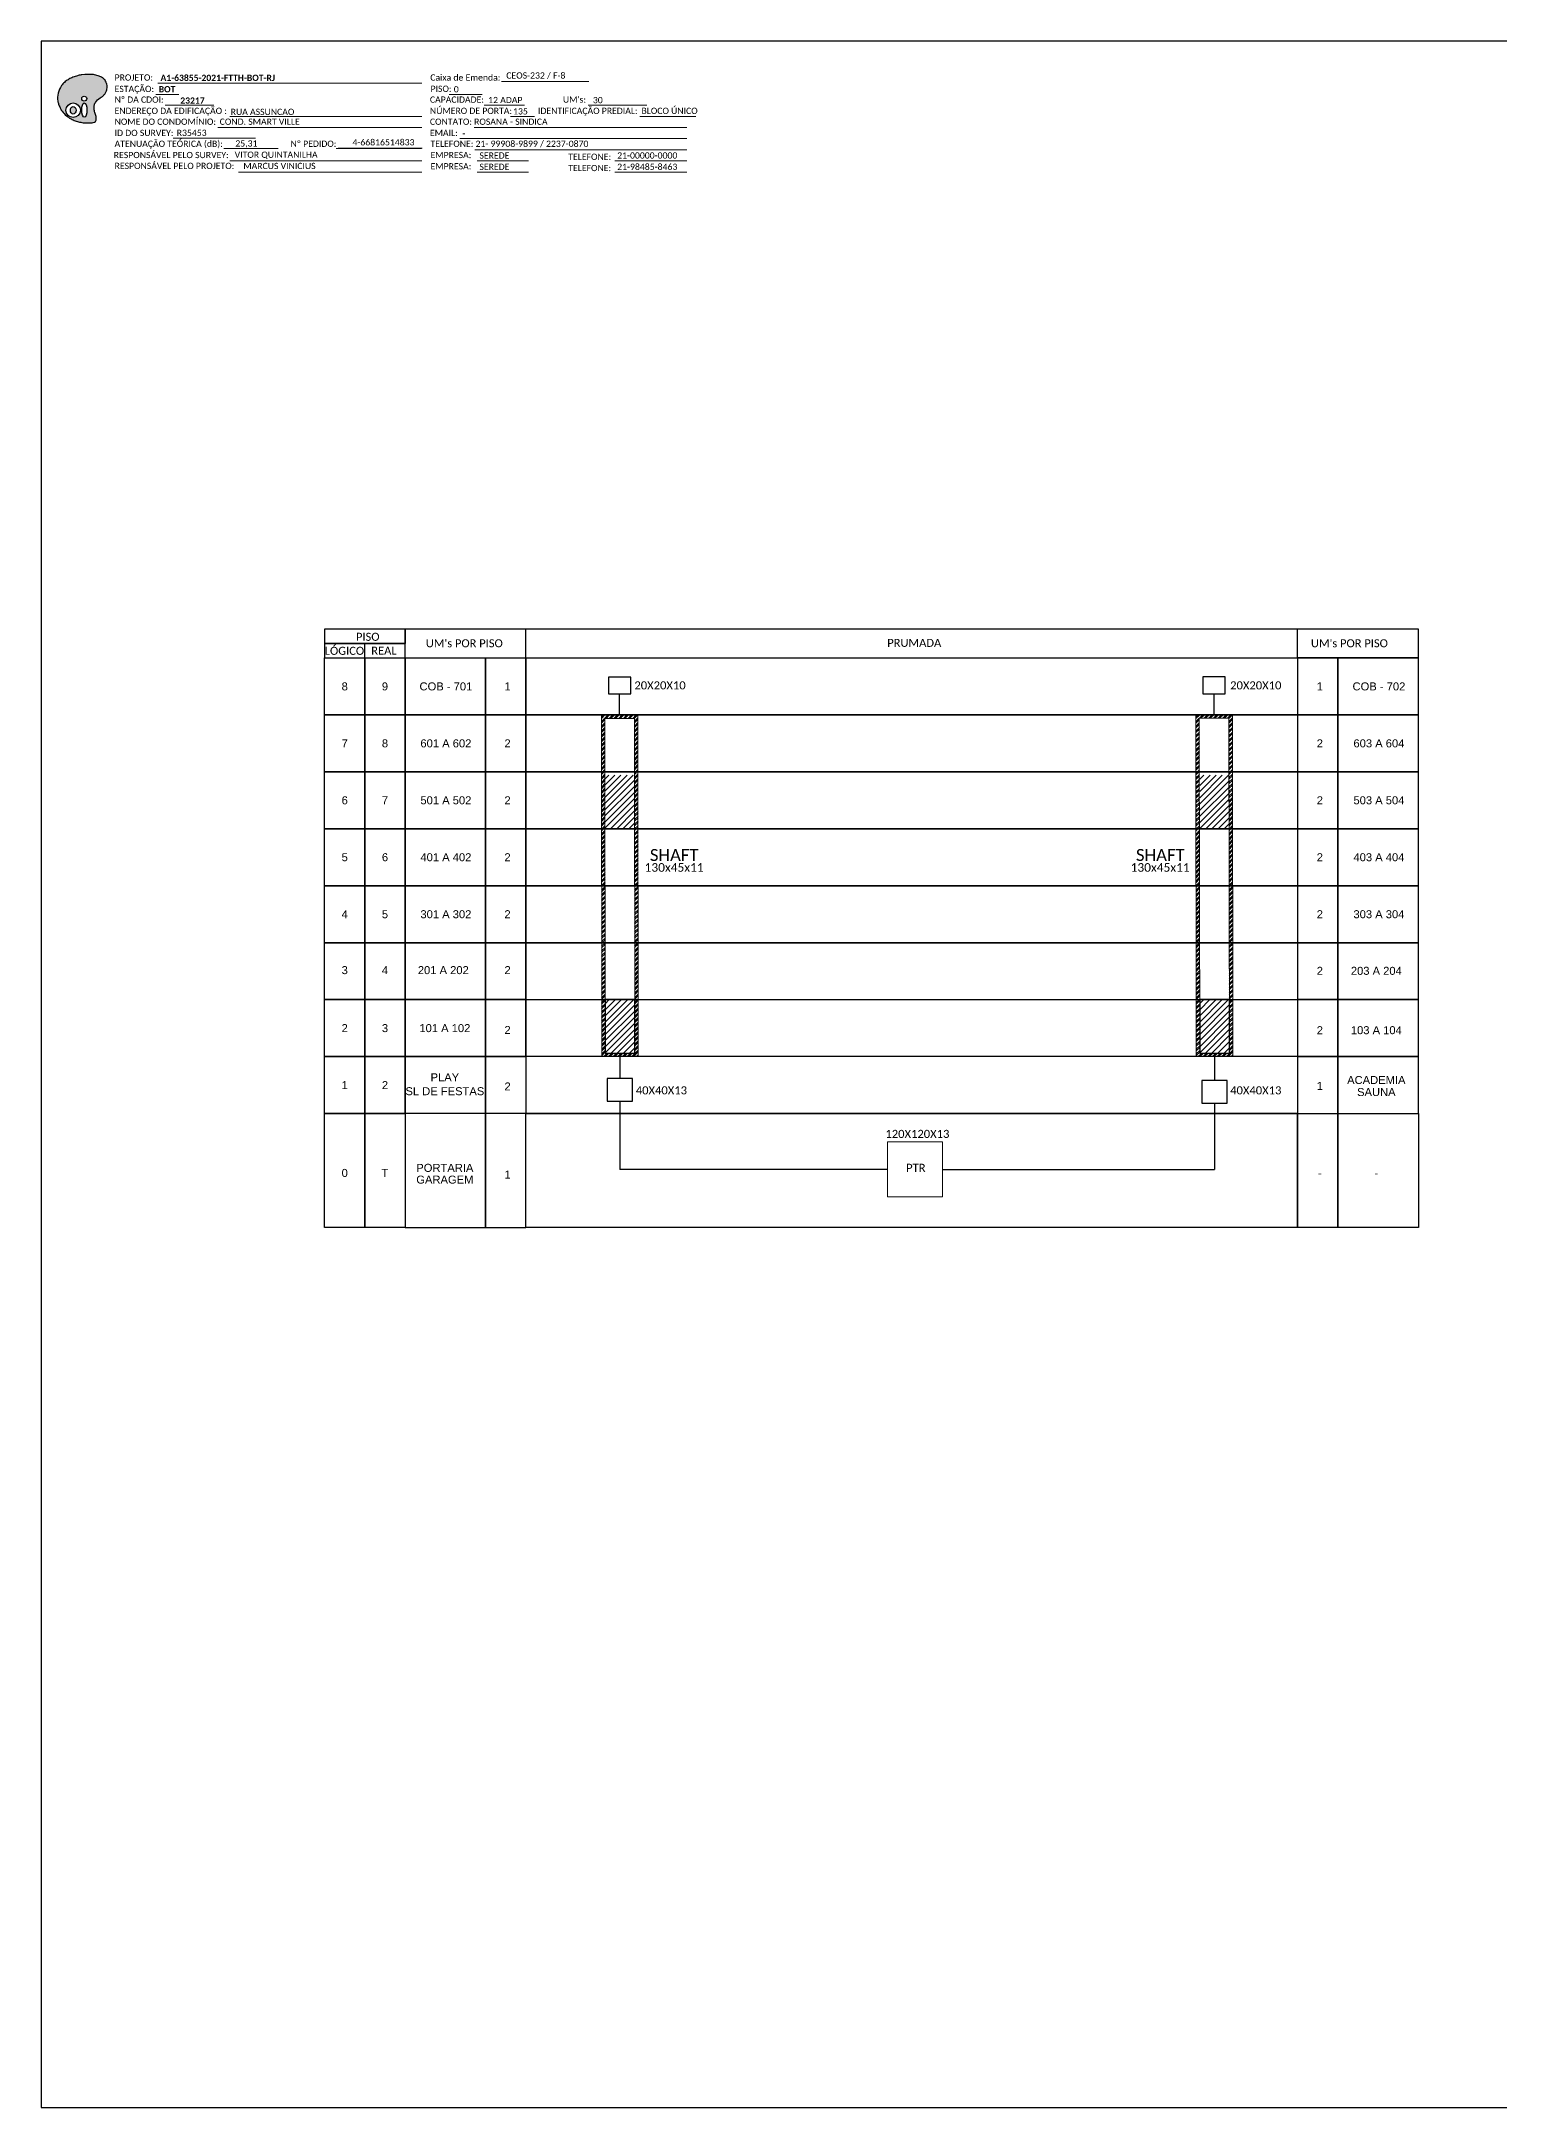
# Model space of a CAD drawing. Header units: inches. Extents: x 950 to 3755, y 850 to 1444.
# Drawn here: x 2916 to 3336, y 850 to 1444 of the extents above; entities that cross this region are included whole.
import ezdxf
from ezdxf.enums import TextEntityAlignment as Align

# ---------------------------------------------------------------- set-up
doc = ezdxf.new("R2010")
doc.units = ezdxf.units.IN
doc.header["$MEASUREMENT"] = 0
doc.styles.add('ARIAL', font='arial.ttf')
doc.styles.add('WMF-Calibri0', font='calibri.ttf')
doc.styles.add('WMF-Calibri1', font='calibrib.ttf')

# ---------------------------------------------------------------- blocks, each defined once
blk = doc.blocks.new('OI')
h = blk.add_hatch(color=40)
edge = h.paths.add_edge_path()
edge.add_spline(control_points=[(4.35, -0.67), (3.92, -0.99), (3.26, -1.5), (2.81, -2.59), (2.9, -3.5), (3.06, -4.27), (3.31, -4.85), (3.37, -5.39), (3.4, -5.88), (3.2, -6.4), (2.54, -6.61), (1.65, -6.63), (0.55, -6.67), (-0.56, -6.42), (-1.61, -6.14), (-2.77, -5.61), (-3.92, -4.77), (-4.89, -3.7), (-5.34, -2.65), (-5.6, -1.94), (-5.85, -0.96), (-5.71, 0.47), (-5.1, 2.02), (-4.14, 3.02), (-3.3, 3.61), (-2.37, 4.16), (-1.36, 4.44), (-0.56, 4.7), (0.79, 4.85), (2.24, 4.97), (3.79, 4.57), (4.67, 4.21), (5.44, 3.65), (5.76, 2.99), (6.03, 2.21), (6.01, 1.46), (5.72, 0.64), (5.31, 0.08), (4.88, -0.38), (4.51, -0.55), (4.35, -0.67)], knot_values=[0, 0, 0, 0, 1.60434, 2.417191, 3.427595, 4.282808, 4.776746, 5.304182, 5.888771, 6.258406, 6.858137, 7.79129, 8.986195, 10.124242, 11.187857, 12.242908, 13.953784, 15.414161, 16.515391, 17.349188, 17.675853, 19.552021, 21.515531, 22.568638, 23.63245, 24.621084, 25.782718, 26.745347, 27.142653, 29.870543, 31.004649, 31.921532, 32.709589, 33.801391, 34.042471, 35.192333, 35.971461, 36.628871, 37.254359, 37.836911, 37.836911, 37.836911, 37.836911], degree=3, periodic=0)
h.paths.add_polyline_path([(1.13, -0.87, -1), (-0.04, -0.87, -1)], flags=16)
edge = h.paths.add_edge_path(flags=16)
edge.add_ellipse((0.56, -3.59), major_axis=(-0.02, 1.71), ratio=0.361305, start_angle=0, end_angle=360)
h.paths.add_polyline_path([(-0.36, -3.62, -1), (-3.8, -3.62, -1)], flags=16)
edge = h.paths.add_edge_path(flags=0)
edge.add_ellipse((-2.08, -3.62), major_axis=(0, 0.885), ratio=0.758294, start_angle=0, end_angle=360)
at = {"color": 40}
for centre, radius in [((-2.08, -3.62), 1.72), ((0.54, -0.87), 0.587)]:
    blk.add_circle(centre, radius, dxfattribs=at)
blk.add_ellipse((-2.08, -3.62), major_axis=(0, 0.885), ratio=0.758294, start_param=-3.141592653589792, end_param=3.141592653589792, dxfattribs=at)
blk.add_ellipse((0.56, -3.59), major_axis=(-0.02, 1.71), ratio=0.361305, dxfattribs=at)
at = {"color": 40, "start_tangent": (-0.800898, -0.598801), "end_tangent": (-0.800898, -0.598801)}
blk.add_spline([(4.35, -0.67), (3.2, -1.78), (2.9, -2.54), (2.92, -3.55), (3.12, -4.38), (3.28, -4.85), (3.37, -5.37), (3.35, -5.95), (3.2, -6.29), (2.66, -6.55), (1.73, -6.63), (0.54, -6.62), (-0.58, -6.41), (-1.6, -6.11), (-2.56, -5.67), (-3.95, -4.67), (-4.89, -3.56), (-5.37, -2.56), (-5.64, -1.78), (-5.72, -1.46), (-5.63, 0.42), (-4.84, 2.22), (-4.13, 2.99), (-3.27, 3.62), (-2.4, 4.09), (-1.3, 4.47), (-0.37, 4.72), (0.02, 4.77), (2.75, 4.8), (3.85, 4.53), (4.69, 4.16), (5.31, 3.68), (5.85, 2.73), (5.93, 2.5), (5.94, 1.35), (5.67, 0.62), (5.29, 0.08), (4.84, -0.36), (4.35, -0.67)], degree=3, dxfattribs=at)

msp = doc.modelspace()

# ---------------------------------------------------------------- hatches: boundary and pattern name
h = msp.add_hatch()
h.set_pattern_fill('ANSI32', color=3, scale=0.1)
h.set_pattern_definition([(45, (-4561.9421, 3500.5084), (-0.67351921, 0.67351921), []), (45, (-4561.4931, 3500.5084), (-0.67351921, 0.67351921), [])])
h.paths.add_polyline_path([(3077.3, 1250.38), (3087.8, 1250.38), (3087.9, 1152.14), (3077.39, 1152.14)])
h.paths.add_polyline_path([(3078.3, 1249.38), (3086.8, 1249.38), (3086.9, 1153.14), (3078.39, 1153.14)], flags=16)
h = msp.add_hatch()
h.set_pattern_fill('ANSI32', color=3, scale=0.1)
h.set_pattern_definition([(45, (-4390.9963, 3500.5084), (-0.67351921, 0.67351921), []), (45, (-4390.5473, 3500.5084), (-0.67351921, 0.67351921), [])])
h.paths.add_polyline_path([(3248.21, 1250.42), (3258.71, 1250.42), (3258.84, 1152.14), (3248.34, 1152.14)])
h.paths.add_polyline_path([(3249.21, 1249.42), (3257.71, 1249.42), (3257.84, 1153.14), (3249.34, 1153.14)], flags=16)
h = msp.add_hatch()
h.set_pattern_fill('ANSI31', color=1, scale=10, style=0)
h.set_pattern_definition([(45, (1719.3785, 668.4787), (-0.8838835, 0.8838835), [])])
h.paths.add_polyline_path([(3086.72, 1233), (3078.24, 1233), (3078.24, 1217.63), (3086.74, 1217.63), (3086.74, 1219.28)])
h = msp.add_hatch()
h.set_pattern_fill('ANSI31', color=1, scale=10, style=0)
h.set_pattern_definition([(45, (1890.4972, 668.4787), (-0.8838835, 0.8838835), [])])
h.paths.add_polyline_path([(3257.84, 1233), (3249.36, 1233), (3249.36, 1217.63), (3257.86, 1217.63), (3257.86, 1219.28)])
h = msp.add_hatch()
h.set_pattern_fill('ANSI31', color=1, scale=10, style=0)
h.set_pattern_definition([(45, (1719.531, 603.9912), (-0.8838835, 0.8838835), [])])
h.paths.add_polyline_path([(3078.39, 1153.14), (3086.9, 1153.14), (3086.9, 1154.79), (3086.88, 1168.52), (3078.39, 1168.52)])
h = msp.add_hatch()
h.set_pattern_fill('ANSI31', color=1, scale=10, style=0)
h.set_pattern_definition([(45, (1890.4768, 603.9912), (-0.8838835, 0.8838835), [])])
h.paths.add_polyline_path([(3249.34, 1153.14), (3257.84, 1153.14), (3257.84, 1154.79), (3257.82, 1168.52), (3249.34, 1168.52)])

# ---------------------------------------------------------------- linework, layer by layer
for p, q in [((3055.59, 1184.89), (3277.48, 1184.89)), ((3055.59, 1168.52), (3055.59, 1184.89)), ((3277.48, 1184.89), (3277.48, 1168.52)), ((3055.59, 1168.52), (3277.48, 1168.52)), ((3055.59, 1152.14), (3055.59, 1168.52)), ((3277.48, 1168.52), (3277.48, 1152.14)), ((3277.48, 1152.14), (3055.59, 1152.14)), ((3277.48, 1135.77), (3055.59, 1135.77))]:
    msp.add_line(p, q)
at = {"color": 3}
for p, q in [((3082.65, 1152.14), (3082.65, 1145.8)), ((3253.59, 1152.14), (3253.59, 1145.25)), ((3082.65, 1139.3), (3082.65, 1119.69)), ((3253.59, 1138.76), (3253.59, 1119.69))]:
    msp.add_line(p, q, dxfattribs=at)
for points in [[(2916.28, 850), (3754.85, 850), (3754.85, 1444), (2916.28, 1444), (2916.28, 850)], [(3020.87, 1266.75), (3312.2, 1266.75), (3312.2, 1274.97), (3020.87, 1274.97), (3020.87, 1274.97), (3020.87, 1270.86)], [(3055.59, 1266.75), (3055.59, 1274.97)], [(3055.59, 1266.75), (3055.59, 1274.97)], [(3277.48, 1266.75), (3277.48, 1274.97)], [(3009.3, 1266.75), (3009.3, 1270.86)], [(3009.3, 1266.75), (3009.3, 1270.86)]]:
    msp.add_lwpolyline(points)
at = {"color": 7, "lineweight": 0}
for points in [[(2949.75, 1431.95), (3025.72, 1431.95)], [(3048.56, 1432.45), (3073.7, 1432.45)], [(2949.24, 1428.68), (2955.79, 1428.68)], [(2951.9, 1425.61), (2965.84, 1425.61)], [(3033.52, 1428.72), (3043, 1428.72)], [(3043.57, 1425.61), (3055.19, 1425.61)], [(3073.51, 1425.61), (3090.37, 1425.61)], [(2970.47, 1422.37), (3025.72, 1422.37)], [(3051.15, 1422.37), (3058.1, 1422.37)], [(3088.33, 1422.37), (3104.5, 1422.37)], [(2954.22, 1416.19), (2977.85, 1416.19)], [(2967.06, 1419.26), (3025.72, 1419.26)], [(3036.65, 1416.02), (3101.91, 1416.02)], [(3040.69, 1419.26), (3101.91, 1419.26)], [(2968.75, 1413.22), (2984.42, 1413.22)], [(2970.47, 1409.67), (3025.72, 1409.67)], [(3001.08, 1413.23), (3025.58, 1413.23)], [(3001.59, 1413.24), (3025.74, 1413.24)], [(3040.93, 1412.78), (3101.91, 1412.78)], [(3041.54, 1409.67), (3056.34, 1409.67)], [(3081.14, 1409.67), (3101.91, 1409.67)], [(2972.96, 1406.43), (3025.72, 1406.43)], [(3041.54, 1406.43), (3056.34, 1406.43)], [(3081.14, 1406.43), (3101.91, 1406.43)]]:
    msp.add_lwpolyline(points, dxfattribs=at)
for points in [[(2997.73, 1270.86), (3020.87, 1270.86), (3020.87, 1274.97), (2997.73, 1274.97)], [(2997.73, 1270.86), (3020.87, 1270.86), (3020.87, 1274.97), (2997.73, 1274.97)], [(2997.73, 1266.75), (3020.87, 1266.75), (3020.87, 1270.86), (2997.73, 1270.86)], [(2997.73, 1266.75), (3020.87, 1266.75), (3020.87, 1270.86), (2997.73, 1270.86)], [(2997.73, 1266.75), (3009.3, 1266.75), (3009.3, 1250.38), (2997.73, 1250.38)], [(3009.3, 1266.75), (3020.87, 1266.75), (3020.87, 1250.38), (3009.3, 1250.38)], [(3020.87, 1266.75), (3044.02, 1266.75), (3044.02, 1250.38), (3020.87, 1250.38)], [(3044.02, 1266.75), (3055.59, 1266.75), (3055.59, 1250.38), (3044.02, 1250.38)], [(3044.02, 1266.75), (3055.59, 1266.75), (3055.59, 1250.38), (3044.02, 1250.38)], [(3055.59, 1266.75), (3277.48, 1266.75), (3277.48, 1250.38), (3055.59, 1250.38)], [(3289.05, 1266.75), (3277.48, 1266.75), (3277.48, 1250.38), (3289.05, 1250.38)], [(3312.2, 1266.75), (3289.05, 1266.75), (3289.05, 1250.38), (3312.2, 1250.38)], [(3085.77, 1261.24), (3079.34, 1261.24), (3079.34, 1256.4), (3085.77, 1256.4)], [(3256.68, 1261.28), (3250.25, 1261.28), (3250.25, 1256.44), (3256.68, 1256.44)], [(2997.73, 1250.38), (3009.3, 1250.38), (3009.3, 1234), (2997.73, 1234)], [(3009.3, 1250.38), (3020.87, 1250.38), (3020.87, 1234), (3009.3, 1234)], [(3020.87, 1250.38), (3044.02, 1250.38), (3044.02, 1234), (3020.87, 1234)], [(3044.02, 1250.38), (3055.59, 1250.38), (3055.59, 1234), (3044.02, 1234)], [(3044.02, 1250.38), (3055.59, 1250.38), (3055.59, 1234), (3044.02, 1234)], [(3055.59, 1250.38), (3277.48, 1250.38), (3277.48, 1234), (3055.59, 1234)], [(3289.05, 1250.38), (3277.48, 1250.38), (3277.48, 1234), (3289.05, 1234)], [(3312.2, 1250.38), (3289.05, 1250.38), (3289.05, 1234), (3312.2, 1234)], [(2997.73, 1234), (3009.3, 1234), (3009.3, 1217.63), (2997.73, 1217.63)], [(3009.3, 1234), (3020.87, 1234), (3020.87, 1217.63), (3009.3, 1217.63)], [(3020.87, 1234), (3044.02, 1234), (3044.02, 1217.63), (3020.87, 1217.63)], [(3044.02, 1234), (3055.59, 1234), (3055.59, 1217.63), (3044.02, 1217.63)], [(3044.02, 1234), (3055.59, 1234), (3055.59, 1217.63), (3044.02, 1217.63)], [(3055.59, 1234), (3277.48, 1234), (3277.48, 1217.63), (3055.59, 1217.63)], [(3289.05, 1234), (3277.48, 1234), (3277.48, 1217.63), (3289.05, 1217.63)], [(3312.2, 1234), (3289.05, 1234), (3289.05, 1217.63), (3312.2, 1217.63)], [(2997.73, 1217.63), (3009.3, 1217.63), (3009.3, 1201.26), (2997.73, 1201.26)], [(3009.3, 1217.63), (3020.87, 1217.63), (3020.87, 1201.26), (3009.3, 1201.26)], [(3020.87, 1217.63), (3044.02, 1217.63), (3044.02, 1201.26), (3020.87, 1201.26)], [(3044.02, 1217.63), (3055.59, 1217.63), (3055.59, 1201.26), (3044.02, 1201.26)], [(3044.02, 1217.63), (3055.59, 1217.63), (3055.59, 1201.26), (3044.02, 1201.26)], [(3055.59, 1217.63), (3277.48, 1217.63), (3277.48, 1201.26), (3055.59, 1201.26)], [(3289.05, 1217.63), (3277.48, 1217.63), (3277.48, 1201.26), (3289.05, 1201.26)], [(3312.2, 1217.63), (3289.05, 1217.63), (3289.05, 1201.26), (3312.2, 1201.26)], [(2997.73, 1201.26), (3009.3, 1201.26), (3009.3, 1184.89), (2997.73, 1184.89)], [(3009.3, 1201.26), (3020.87, 1201.26), (3020.87, 1184.89), (3009.3, 1184.89)], [(3020.87, 1201.26), (3044.02, 1201.26), (3044.02, 1184.89), (3020.87, 1184.89)], [(3044.02, 1201.26), (3055.59, 1201.26), (3055.59, 1184.89), (3044.02, 1184.89)], [(3044.02, 1201.26), (3055.59, 1201.26), (3055.59, 1184.89), (3044.02, 1184.89)], [(3055.59, 1201.26), (3277.48, 1201.26), (3277.48, 1184.89), (3055.59, 1184.89)], [(3289.05, 1201.26), (3277.48, 1201.26), (3277.48, 1184.89), (3289.05, 1184.89)], [(3312.2, 1201.26), (3289.05, 1201.26), (3289.05, 1184.89), (3312.2, 1184.89)], [(2997.73, 1184.89), (3009.3, 1184.89), (3009.3, 1168.52), (2997.73, 1168.52)], [(3009.3, 1184.89), (3020.87, 1184.89), (3020.87, 1168.52), (3009.3, 1168.52)], [(3020.87, 1184.89), (3044.02, 1184.89), (3044.02, 1168.52), (3020.87, 1168.52)], [(3044.02, 1184.89), (3055.59, 1184.89), (3055.59, 1168.52), (3044.02, 1168.52)], [(3044.02, 1184.89), (3055.59, 1184.89), (3055.59, 1168.52), (3044.02, 1168.52)], [(3289.05, 1184.89), (3277.48, 1184.89), (3277.48, 1168.52), (3289.05, 1168.52)], [(3312.2, 1184.89), (3289.05, 1184.89), (3289.05, 1168.52), (3312.2, 1168.52)], [(2997.73, 1168.52), (3009.3, 1168.52), (3009.3, 1152.14), (2997.73, 1152.14)], [(3009.3, 1168.52), (3020.87, 1168.52), (3020.87, 1152.14), (3009.3, 1152.14)], [(3020.87, 1168.52), (3044.02, 1168.52), (3044.02, 1152.14), (3020.87, 1152.14)], [(3044.02, 1168.52), (3055.59, 1168.52), (3055.59, 1152.14), (3044.02, 1152.14)], [(3044.02, 1168.52), (3055.59, 1168.52), (3055.59, 1152.14), (3044.02, 1152.14)], [(3086.9, 1168.52), (3078.39, 1168.52), (3078.39, 1153.14), (3086.9, 1153.14)], [(3257.84, 1168.52), (3249.34, 1168.52), (3249.34, 1153.14), (3257.84, 1153.14)], [(3289.05, 1168.52), (3277.48, 1168.52), (3277.48, 1152.14), (3289.05, 1152.14)], [(3312.2, 1168.52), (3289.05, 1168.52), (3289.05, 1152.14), (3312.2, 1152.14)], [(2997.73, 1152.14), (3009.3, 1152.14), (3009.3, 1135.77), (2997.73, 1135.77)], [(3009.3, 1152.14), (3020.87, 1152.14), (3020.87, 1135.77), (3009.3, 1135.77)], [(3020.87, 1152.14), (3044.02, 1152.14), (3044.02, 1135.77), (3020.87, 1135.77)], [(3044.02, 1152.14), (3055.59, 1152.14), (3055.59, 1135.77), (3044.02, 1135.77)], [(3289.05, 1152.14), (3277.48, 1152.14), (3277.48, 1135.77), (3289.05, 1135.77)], [(3312.2, 1152.14), (3289.05, 1152.14), (3289.05, 1135.77), (3312.2, 1135.77)], [(2997.73, 1135.77), (3009.3, 1135.77), (3009.3, 1103.03), (2997.73, 1103.03)], [(3009.3, 1135.77), (3020.87, 1135.77), (3020.87, 1103.03), (3009.3, 1103.03)], [(3044.02, 1135.77), (3020.87, 1135.77), (3020.87, 1103.03), (3044.02, 1103.03)], [(3055.59, 1135.77), (3044.02, 1135.77), (3044.02, 1103.03), (3055.59, 1103.03)], [(3055.59, 1135.77), (3044.02, 1135.77), (3044.02, 1103.03), (3055.59, 1103.03)], [(3055.59, 1135.77), (3277.48, 1135.77), (3277.48, 1103.03), (3055.59, 1103.03)], [(3277.48, 1135.77), (3289.05, 1135.77), (3289.05, 1103.03), (3277.48, 1103.03)], [(3289.05, 1135.77), (3312.2, 1135.77), (3312.2, 1103.03), (3289.05, 1103.03)]]:
    msp.add_lwpolyline(points, close=True)
at = {"color": 3}
for points in [[(3082.55, 1250.38), (3082.55, 1256.4)], [(3253.46, 1250.42), (3253.46, 1256.44)], [(3159.6, 1119.69), (3082.65, 1119.69)], [(3175.4, 1119.69), (3253.59, 1119.69)]]:
    msp.add_lwpolyline(points, dxfattribs=at)
at = {"color": 2, "lineweight": 0}
for points in [[(3077.3, 1250.38), (3087.8, 1250.38), (3087.9, 1152.14), (3077.39, 1152.14)], [(3078.3, 1249.38), (3086.8, 1249.38), (3086.9, 1153.14), (3078.39, 1153.14)], [(3248.21, 1250.42), (3258.71, 1250.42), (3258.84, 1152.14), (3248.34, 1152.14)], [(3249.21, 1249.42), (3257.71, 1249.42), (3257.84, 1153.14), (3249.34, 1153.14)]]:
    msp.add_lwpolyline(points, close=True, dxfattribs=at)
at = {"color": 3}
for points in [[(3086.27, 1145.8), (3078.99, 1145.8), (3078.99, 1139.3), (3086.27, 1139.3)], [(3257.23, 1145.25), (3249.95, 1145.25), (3249.95, 1138.76), (3257.23, 1138.76)]]:
    msp.add_lwpolyline(points, close=True, dxfattribs=at)
at = {"color": 0, "lineweight": 0}
msp.add_lwpolyline([(3159.6, 1127.6), (3175.4, 1127.6), (3175.4, 1111.79), (3159.6, 1111.79)], close=True, dxfattribs=at)

# ---------------------------------------------------------------- block references
at = {"color": 7, "xscale": 1.213923925196705, "yscale": 1.21392392515554, "zscale": 1.213923925163967, "rotation": 0.153289602326381}
msp.add_blockref('OI', (2927.95, 1428.58), dxfattribs=at)

# ---------------------------------------------------------------- texts
at = {"color": 7, "lineweight": 0, "style": 'WMF-Calibri0'}
for s, height, p in [('PROJETO:', 1.793, (2937.35, 1432.7)), ('ESTAÇÃO:', 1.793, (2937.35, 1429.42)), ('Caixa de Emenda:', 1.7927, (3028.11, 1432.7)), ('Nº DA CDOI:', 1.7927, (2937.35, 1426.35)), ('CAPACIDADE:', 1.7927, (3028, 1426.35)), ('PISO:', 1.793, (3028.18, 1429.46)), ("UM's:", 1.793, (3066.24, 1426.35)), ('ENDEREÇO DA EDIFICAÇÃO :', 1.7927, (2937.35, 1423.12)), ('NOME DO CONDOMÍNIO:', 1.7927, (2937.35, 1420)), ('COND. SMART VILLE', 1.7927, (2967.57, 1420)), ('CONTATO: ROSANA - SINDICA', 1.7927, (3028, 1420)), ('NÚMERO DE PORTA:', 1.7927, (3028, 1423.12)), ('IDENTIFICAÇÃO PREDIAL:', 1.7927, (3059.08, 1423.12)), ('BLOCO ÚNICO', 1.7927, (3088.83, 1423.12)), ('ATENUAÇÃO TEÓRICA (dB):', 1.7927, (2937.35, 1413.65)), ('ID DO SURVEY:', 1.7927, (2937.35, 1416.77)), ('Nº PEDIDO:', 1.793, (2987.94, 1413.66)), ('EMAIL:', 1.793, (3028, 1416.77)), ('TELEFONE: 21- 99908-9899 / 2237-0870', 1.7927, (3028.18, 1413.65)), ('RESPONSÁVEL PELO SURVEY:', 1.7927, (2937.11, 1410.42)), ('RESPONSÁVEL PELO PROJETO:', 1.7927, (2937.35, 1407.3)), ('EMPRESA:', 1.793, (3028.18, 1410.42)), ('EMPRESA:', 1.793, (3028.18, 1407.18)), ('TELEFONE:', 1.793, (3067.78, 1409.91)), ('TELEFONE:', 1.793, (3067.78, 1406.68))]:
    msp.add_text(s, height=height, dxfattribs=at).set_placement(p)
at = {"color": 7, "linetype": 'Continuous'}
for s, height, style, p in [('A1-63855-2021-FTTH-BOT-RJ', 1.7927, 'WMF-Calibri1', (2950.55, 1432.61)), ('CEOS-232 / F-8', 1.7927, 'WMF-Calibri0', (3049.96, 1433.28)), ('BOT', 1.793, 'WMF-Calibri1', (2950.03, 1429.33)), ('0', 1.79, 'WMF-Calibri0', (3034.87, 1429.32)), ('RUA ASSUNCAO', 1.7927, 'WMF-Calibri0', (2970.73, 1422.83)), ('135', 1.793, 'WMF-Calibri0', (3051.91, 1422.97)), ('-', 1.79, 'WMF-Calibri0', (3037.35, 1416.62)), ('VITOR QUINTANILHA', 1.7927, 'WMF-Calibri0', (2971.87, 1410.51)), ('MARCUS VINICIUS', 1.7927, 'WMF-Calibri0', (2974.36, 1407.27)), ('SEREDE', 1.793, 'WMF-Calibri0', (3042.24, 1410.27)), ('SEREDE', 1.793, 'WMF-Calibri0', (3042.24, 1407.03)), ('21-00000-0000', 1.7927, 'WMF-Calibri0', (3081.85, 1410.29)), ('21-98485-8463', 1.7927, 'WMF-Calibri0', (3081.85, 1407.03))]:
    msp.add_text(s, height=height, dxfattribs=dict(at, style=style)).set_placement(p)
at = {"color": 7, "linetype": 'Continuous', "style": 'WMF-Calibri1'}
msp.add_text('23217', height=1.793, dxfattribs=at).set_placement((2959.74, 1426.07), align=Align.CENTER)
at = {"color": 0, "linetype": 'Continuous', "style": 'WMF-Calibri0'}
for s, p in [('12 ADAP', (3044.75, 1426.23)), ('30', (3074.86, 1426.2)), ('R35453', (2955.21, 1416.8))]:
    msp.add_text(s, height=1.793, dxfattribs=at).set_placement(p)
at = {"color": 0, "lineweight": 0, "style": 'WMF-Calibri0'}
msp.add_text('25,31', height=1.793, dxfattribs=at).set_placement((2972.06, 1413.74))
at = {"color": 7, "style": 'WMF-Calibri0'}
msp.add_text('4-66816514833', height=1.7927, dxfattribs=at).set_placement((3005.73, 1414.07))
at = {"style": 'WMF-Calibri0'}
for s, height, p in [('     PISO', 2.3, (3002.69, 1271.67)), ('     PISO', 2.3, (3002.69, 1271.67)), ("UM's POR PISO", 2.3, (3026.83, 1269.81)), ("UM's POR PISO", 2.3, (3026.83, 1269.81)), ('PRUMADA', 2.3, (3159.49, 1269.93)), ("UM's POR PISO", 2.3, (3281.3, 1269.81)), ('  LÓGICO', 2.3, (2996.14, 1267.64)), ('  LÓGICO', 2.3, (2996.14, 1267.64)), ('    REAL', 2.3, (3007.9, 1267.69)), ('    REAL', 2.3, (3007.9, 1267.69)), ('20X20X10', 2.317, (3086.8, 1257.7)), ('20X20X10', 2.317, (3258.08, 1257.7)), ('SHAFT', 3.44, (3091.25, 1208.38)), ('SHAFT', 3.44, (3230.99, 1208.38)), ('130x45x11', 2.469, (3089.72, 1205.28)), ('130x45x11', 2.469, (3229.46, 1205.28)), ('40X40X13', 2.317, (3087.19, 1141.28)), ('40X40X13', 2.317, (3258.08, 1141.28)), ('120X120X13', 2.317, (3158.96, 1128.76)), ('PTR', 2.317, (3164.91, 1119.01))]:
    msp.add_text(s, height=height, dxfattribs=at).set_placement(p)
at = {"style": 'ARIAL'}
for s, p in [('8', (3003.51, 1258.56)), ('9', (3015.08, 1258.56)), ('COB - 701', (3032.6, 1258.56)), ('1', (3050.32, 1258.56)), ('1', (3283.86, 1258.56)), ('COB - 702', (3300.85, 1258.56)), ('7', (3003.51, 1242.19)), ('8', (3015.08, 1242.19)), ('601 A 602', (3032.6, 1242.19)), ('2', (3050.32, 1242.19)), ('2', (3283.86, 1242.19)), ('603 A 604', (3300.85, 1242.19)), ('6', (3003.51, 1225.82)), ('7', (3015.08, 1225.82)), ('501 A 502', (3032.6, 1225.82)), ('2', (3050.32, 1225.82)), ('2', (3283.86, 1225.82)), ('503 A 504', (3300.85, 1225.82)), ('5', (3003.51, 1209.45)), ('6', (3015.08, 1209.45)), ('401 A 402', (3032.6, 1209.45)), ('2', (3050.32, 1209.45)), ('2', (3283.86, 1209.45)), ('403 A 404', (3300.85, 1209.45)), ('4', (3003.51, 1193.07)), ('5', (3015.08, 1193.07)), ('301 A 302', (3032.6, 1193.07)), ('2', (3050.32, 1193.07)), ('2', (3283.86, 1193.07)), ('303 A 304', (3300.85, 1193.07)), ('3', (3003.51, 1177)), ('4', (3015.08, 1177)), ('201 A 202', (3031.85, 1177)), ('2', (3050.32, 1177)), ('2', (3283.86, 1176.8)), ('203 A 204', (3300.1, 1176.8)), ('2', (3003.51, 1160.33)), ('3', (3015.08, 1160.33)), ('101 A 102', (3032.3, 1160.33)), ('2', (3050.32, 1159.79)), ('2', (3283.86, 1159.73)), ('103 A 104', (3300.1, 1159.73)), ('PLAY', (3032.3, 1146.19)), ('ACADEMIA', (3300.1, 1145.41)), ('1', (3003.51, 1143.96)), ('2', (3015.08, 1143.96)), ('SL DE FESTAS', (3032.3, 1142.19)), ('2', (3050.32, 1143.56)), ('1', (3283.86, 1143.73)), ('SAUNA', (3300.1, 1141.96)), ('0', (3003.51, 1118.7)), ('T', (3015.08, 1118.7)), ('GARAGEM', (3032.3, 1116.78)), ('PORTARIA', (3032.3, 1120.16)), ('1', (3050.32, 1118.22)), ('-', (3283.86, 1118.65)), ('-', (3300.1, 1118.65))]:
    msp.add_text(s, height=2.3, dxfattribs=at).set_placement(p, align=Align.MIDDLE_CENTER)

doc.saveas('drawing.dxf')
